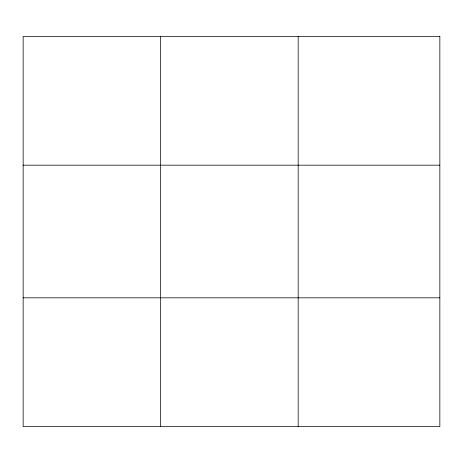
<?xml version="1.0" encoding="UTF-8"?>
<svg xmlns="http://www.w3.org/2000/svg" width="463" height="463" viewBox="0 0 463 463"><rect width="100%" height="100%" fill="white"/><g stroke="black" fill="none" stroke-linecap="round" stroke-linejoin="round"><path stroke-width="0.69" d="M160.661 426.573L160.661 36.427M298.172 426.573L298.172 36.427M23.15 165.175L439.85 165.175M23.15 297.825L439.85 297.825M439.85 36.427L439.85 426.573L23.15 426.573L23.15 36.427L439.85 36.427"/></g></svg>
